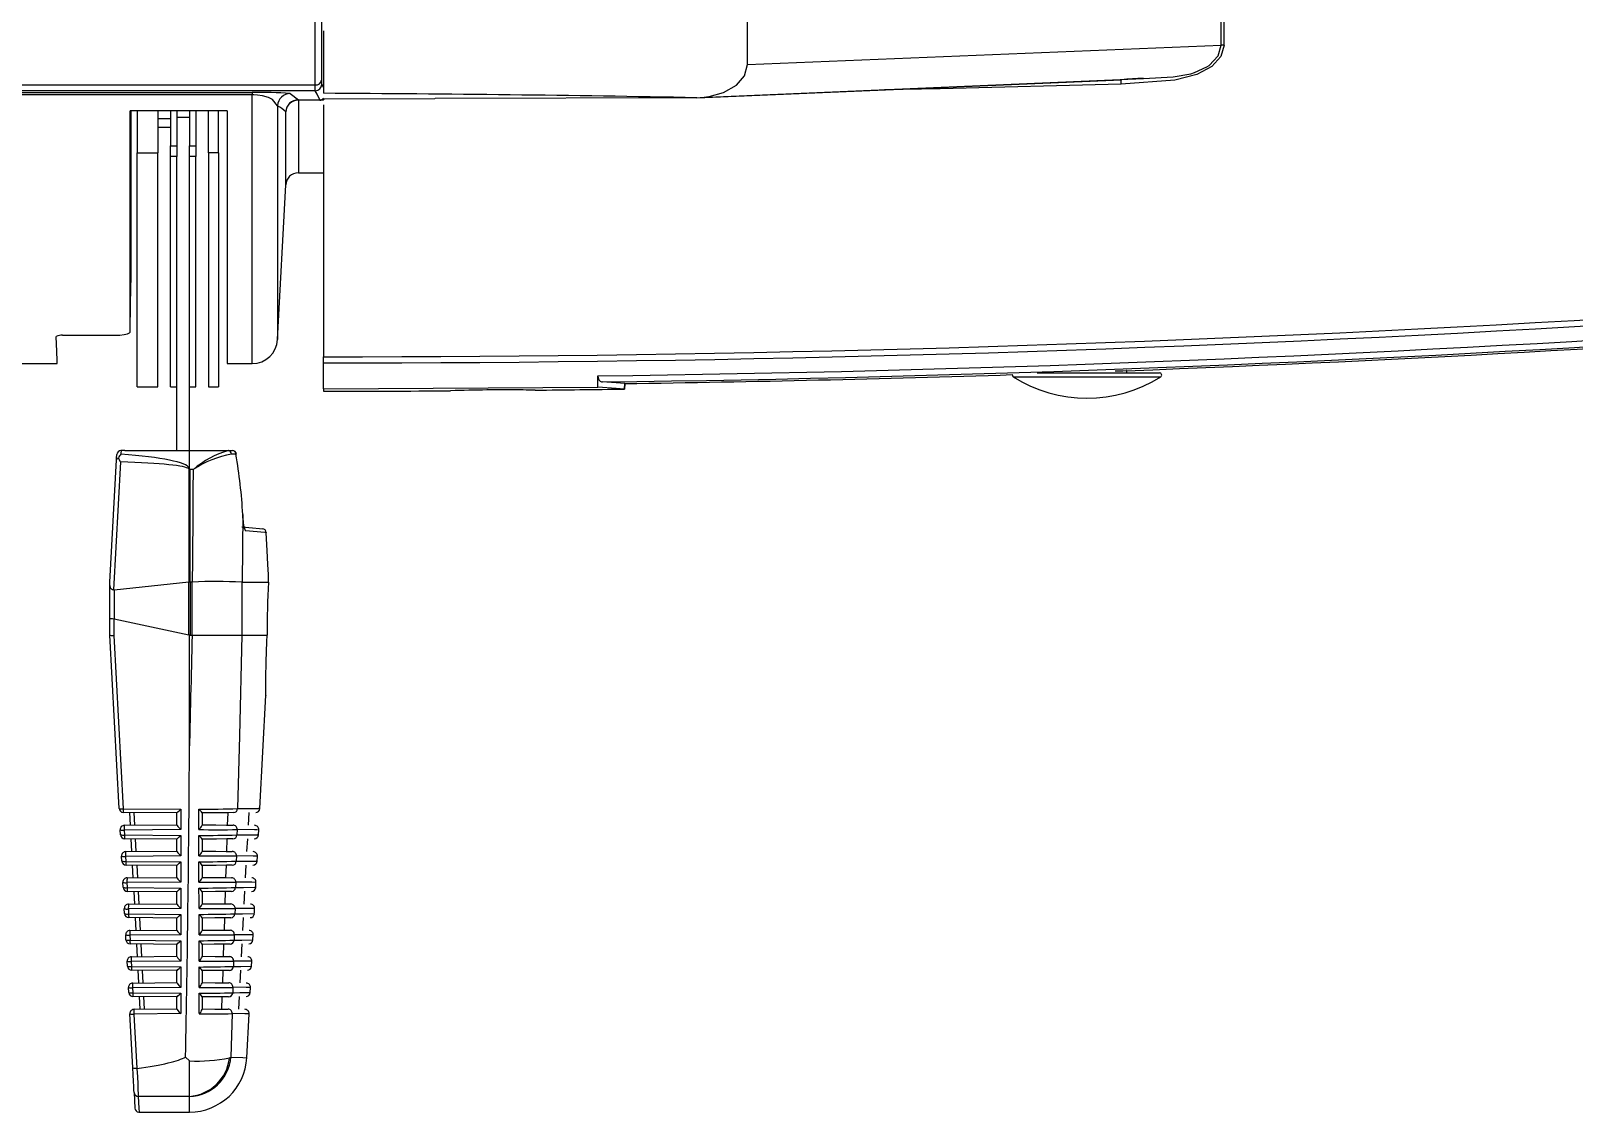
# Model space of a CAD drawing. Extents: x 6 to 134, y 1 to 99.
# Drawn here: x 97.913 to 101.552, y 40.165 to 42.715 of the extents above; entities that cross this region are included whole.
import ezdxf

# ---------------------------------------------------------------- set-up
doc = ezdxf.new("R2010")
doc.units = 0
doc.header["$MEASUREMENT"] = 0
doc.layers.add('OBJECT', color=7, linetype='CONTINUOUS')

msp = doc.modelspace()

# ---------------------------------------------------------------- linework, layer by layer
at = {"layer": 'OBJECT'}
for p, q in [((100.7267, 42.6811), (100.7267, 43.2602)), ((98.5838, 42.5871), (98.5838, 43.0515)), ((98.5988, 43.0609), (98.5988, 42.5985)), ((99.6031, 42.6353), (99.6031, 43.0242)), ((98.6031, 42.7144), (98.6031, 42.5674)), ((99.6031, 42.6353), (100.7196, 42.6806)), ((97.2388, 42.5871), (98.5838, 42.5871)), ((98.5839, 42.5733), (97.2391, 42.5733)), ((98.5989, 42.5881), (98.6031, 42.5808)), ((99.4831, 42.5571), (100.4843, 42.5995)), ((99.4913, 42.5576), (100.5363, 42.602)), ((100.4697, 42.5992), (100.4844, 42.5995)), ((97.2451, 42.5695), (98.435, 42.5695)), ((98.435, 42.5638), (97.2567, 42.5638)), ((98.435, 42.5695), (98.435, 42.5638)), ((98.435, 41.93), (98.435, 42.5638)), ((98.4949, 42.5381), (98.4949, 41.9869)), ((98.5249, 42.5668), (98.544, 42.5521)), ((98.544, 42.5521), (98.5942, 42.5521)), ((98.544, 42.5521), (98.544, 42.5521)), ((98.544, 42.5521), (98.544, 42.5513)), ((98.544, 42.5513), (98.544, 42.5513)), ((98.5942, 42.5513), (98.544, 42.5513)), ((98.544, 42.5513), (98.544, 42.38)), ((98.5942, 42.5521), (98.5942, 42.5513)), ((98.6031, 42.5546), (98.866, 42.5549)), ((98.6031, 42.54), (98.6031, 41.9463)), ((99.4831, 42.5571), (98.8662, 42.5552)), ((98.3763, 42.5257), (98.1471, 42.5257)), ((98.1471, 42.0043), (98.1471, 42.5257)), ((98.1489, 42.5257), (98.1489, 42.1222)), ((98.1642, 42.5257), (98.1642, 42.4272)), ((98.2122, 42.5257), (98.2122, 42.4272)), ((98.2122, 42.5081), (98.2422, 42.5081)), ((98.2422, 42.5257), (98.2422, 42.4435)), ((98.2571, 42.5257), (98.2571, 42.4435)), ((98.2571, 42.511), (98.2871, 42.511)), ((98.2871, 42.5257), (98.2871, 42.4435)), ((98.302, 42.5257), (98.302, 42.4435)), ((98.332, 42.4272), (98.332, 42.5257)), ((98.356, 42.4272), (98.356, 42.5257)), ((98.3763, 42.5257), (98.3763, 41.93)), ((98.514, 42.3516), (98.514, 42.5237)), ((98.2122, 42.4872), (98.2422, 42.4872)), ((98.1642, 42.4272), (98.2122, 42.4272)), ((98.1642, 41.875), (98.1642, 42.4272)), ((98.2122, 41.875), (98.2122, 42.4272)), ((98.2422, 42.4435), (98.2571, 42.4435)), ((98.2422, 42.4183), (98.2422, 42.4435)), ((98.2571, 42.4435), (98.2571, 42.4183)), ((98.2871, 42.4435), (98.302, 42.4435)), ((98.2871, 42.4183), (98.2871, 42.4435)), ((98.302, 42.4435), (98.302, 42.4183)), ((98.356, 42.4272), (98.332, 42.4272)), ((98.332, 42.4272), (98.332, 41.875)), ((98.356, 42.4272), (98.356, 41.875)), ((98.2571, 42.4183), (98.2422, 42.4183)), ((98.2422, 41.875), (98.2422, 42.4183)), ((98.2571, 41.9065), (98.2571, 42.4183)), ((98.302, 42.4183), (98.2871, 42.4183)), ((98.2871, 41.9065), (98.2871, 42.4183)), ((98.302, 41.875), (98.302, 42.4183)), ((98.4949, 41.9869), (98.514, 42.3516)), ((98.544, 42.38), (98.6031, 42.38)), ((98.1489, 42.1023), (98.1489, 42.1052)), ((98.1494, 42.1257), (98.1494, 42.1282)), ((97.988, 41.9969), (98.1119, 41.9969)), ((97.2555, 41.93), (97.9754, 41.93)), ((98.3763, 41.93), (98.435, 41.93)), ((98.6031, 41.9317), (98.6031, 41.9463)), ((98.6031, 41.8703), (98.6031, 41.9317)), ((98.2571, 41.725), (98.2571, 41.9065)), ((98.2871, 41.725), (98.2871, 41.9065)), ((99.2498, 41.8743), (99.2502, 41.9012)), ((99.3131, 41.87), (99.3135, 41.883)), ((99.3135, 41.883), (99.3131, 41.87)), ((100.2293, 41.899), (100.577, 41.899)), ((100.2858, 41.9082), (100.5743, 41.9082)), ((100.4969, 41.9082), (100.4969, 41.9134)), ((98.1642, 41.875), (98.2122, 41.875)), ((98.2422, 41.875), (98.2571, 41.875)), ((98.2871, 41.875), (98.302, 41.875)), ((98.332, 41.875), (98.356, 41.875)), ((98.6031, 41.8703), (99.2498, 41.8743)), ((98.6031, 41.8703), (98.6031, 41.865)), ((99.3131, 41.87), (99.3131, 41.87)), ((98.0996, 41.415), (98.1152, 41.7033)), ((98.1243, 41.6985), (98.1079, 41.3964)), ((98.1348, 41.725), (98.1259, 41.7249)), ((98.1348, 41.725), (98.2871, 41.725)), ((98.2871, 41.725), (98.3788, 41.725)), ((98.2871, 41.6836), (98.2871, 41.725)), ((98.3788, 41.725), (98.3884, 41.725)), ((98.3968, 41.7164), (98.3863, 41.7167)), ((98.2863, 41.4149), (98.2863, 41.6805)), ((98.2879, 41.6805), (98.2879, 41.415)), ((98.2963, 41.6805), (98.2879, 41.6805)), ((98.413, 41.5742), (98.4111, 41.415)), ((98.4139, 41.5561), (98.413, 41.5742)), ((98.413, 41.5742), (98.4132, 41.5742)), ((98.4142, 41.5561), (98.4132, 41.5742)), ((98.4142, 41.5561), (98.4142, 41.5561)), ((98.4683, 41.5314), (98.4683, 41.5313)), ((98.0996, 41.4067), (98.0996, 41.415)), ((98.0996, 41.3292), (98.0996, 41.4067)), ((98.2855, 41.4148), (98.1093, 41.3962)), ((98.2855, 41.2903), (98.2855, 41.4148)), ((98.2879, 41.415), (98.2863, 41.4149)), ((98.2886, 41.415), (98.2886, 41.29)), ((98.2938, 41.415), (98.2886, 41.415)), ((98.2938, 41.29), (98.2938, 41.415)), ((98.4111, 41.415), (98.4104, 41.4145)), ((98.4104, 41.4145), (98.4104, 41.29)), ((98.4111, 41.415), (98.4735, 41.415)), ((98.4736, 41.4328), (98.4736, 41.4328)), ((98.1093, 41.3962), (98.1093, 41.3285)), ((98.0996, 41.29), (98.0996, 41.3292)), ((98.109, 41.3286), (98.109, 41.289)), ((98.1093, 41.3285), (98.2855, 41.2903)), ((98.0996, 41.29), (98.0996, 41.29)), ((98.1212, 40.8812), (98.0996, 41.29)), ((98.109, 41.289), (98.1306, 40.8805)), ((98.2871, 41.0014), (98.2871, 41.2899)), ((98.2886, 41.29), (98.2938, 41.29)), ((98.4104, 41.29), (98.4105, 41.29)), ((98.4105, 41.29), (98.47, 41.29)), ((98.4531, 40.881), (98.4672, 41.1486)), ((98.1306, 40.8805), (98.2665, 40.8793)), ((98.2571, 40.8706), (98.1311, 40.8717)), ((98.1483, 40.8414), (98.1467, 40.8716)), ((98.1561, 40.8715), (98.1577, 40.8415)), ((98.2571, 40.8422), (98.2571, 40.8706)), ((98.2665, 40.8793), (98.2665, 40.8312)), ((98.3171, 40.8707), (98.3171, 40.8416)), ((98.3773, 40.8711), (98.3764, 40.8419)), ((98.4261, 40.8414), (98.4277, 40.8716)), ((98.1244, 40.8192), (98.1238, 40.8308)), ((98.2665, 40.8312), (98.1333, 40.8301)), ((98.1333, 40.8301), (98.1339, 40.8185)), ((98.1337, 40.8413), (98.2571, 40.8424)), ((98.3995, 40.8312), (98.3991, 40.8187)), ((98.4499, 40.819), (98.4505, 40.8307)), ((98.1339, 40.8185), (98.2665, 40.8173)), ((98.2571, 40.8086), (98.1343, 40.8097)), ((98.1516, 40.7795), (98.15, 40.8096)), ((98.1594, 40.8095), (98.161, 40.7795)), ((98.2571, 40.7802), (98.2571, 40.8086)), ((98.2665, 40.8173), (98.2665, 40.7692)), ((98.3171, 40.8087), (98.3171, 40.7796)), ((98.3754, 40.8091), (98.3745, 40.7799)), ((98.4228, 40.7794), (98.4244, 40.8096)), ((98.1277, 40.7571), (98.1271, 40.7688)), ((98.2665, 40.7692), (98.1366, 40.7681)), ((98.1366, 40.7681), (98.1372, 40.7564)), ((98.137, 40.7793), (98.2571, 40.7804)), ((98.1372, 40.7564), (98.2665, 40.7553)), ((98.2665, 40.7553), (98.2665, 40.7072)), ((98.3979, 40.7692), (98.3975, 40.7567)), ((98.4466, 40.757), (98.4472, 40.7687)), ((98.2571, 40.7466), (98.1376, 40.7477)), ((98.1403, 40.7174), (98.2571, 40.7184)), ((98.1548, 40.7175), (98.1532, 40.7475)), ((98.1627, 40.7474), (98.1643, 40.7176)), ((98.2571, 40.7182), (98.2571, 40.7466)), ((98.3171, 40.7468), (98.3171, 40.7175)), ((98.3734, 40.7471), (98.3725, 40.7179)), ((98.4196, 40.7173), (98.4212, 40.7477)), ((98.131, 40.6951), (98.1304, 40.7068)), ((98.2665, 40.7072), (98.1398, 40.7061)), ((98.1398, 40.7061), (98.1404, 40.6944)), ((98.1404, 40.6944), (98.2665, 40.6933)), ((98.2571, 40.6846), (98.1409, 40.6856)), ((98.1581, 40.6555), (98.1565, 40.6855)), ((98.166, 40.6854), (98.1675, 40.6556)), ((98.2571, 40.6562), (98.2571, 40.6846)), ((98.2665, 40.6933), (98.2665, 40.6452)), ((98.3171, 40.6848), (98.3171, 40.6554)), ((98.3715, 40.6851), (98.3706, 40.6559)), ((98.3962, 40.7072), (98.3959, 40.6947)), ((98.4163, 40.6553), (98.4179, 40.6857)), ((98.4434, 40.695), (98.444, 40.7067)), ((98.1343, 40.6331), (98.1336, 40.6449)), ((98.2665, 40.6452), (98.1431, 40.6442)), ((98.1431, 40.6442), (98.1437, 40.6324)), ((98.1435, 40.6554), (98.2571, 40.6564)), ((98.3946, 40.6453), (98.3943, 40.6327)), ((98.4392, 40.6449), (98.3946, 40.6453)), ((98.4401, 40.633), (98.4408, 40.6448)), ((98.1437, 40.6324), (98.2665, 40.6313)), ((98.2571, 40.6226), (98.1442, 40.6236)), ((98.1614, 40.5935), (98.1598, 40.6235)), ((98.1692, 40.6234), (98.1708, 40.5936)), ((98.2571, 40.5942), (98.2571, 40.6226)), ((98.2665, 40.6313), (98.2665, 40.5832)), ((98.3099, 40.5832), (98.3098, 40.6313)), ((98.3171, 40.6228), (98.3171, 40.5934)), ((98.3696, 40.6231), (98.3686, 40.5939)), ((98.4131, 40.5934), (98.4146, 40.6237)), ((98.1375, 40.5711), (98.1369, 40.5829)), ((98.2665, 40.5832), (98.1464, 40.5822)), ((98.1464, 40.5822), (98.147, 40.5704)), ((98.1468, 40.5934), (98.2571, 40.5944)), ((98.147, 40.5704), (98.2665, 40.5693)), ((98.2665, 40.5693), (98.2665, 40.5212)), ((98.3171, 40.5944), (98.3832, 40.5938)), ((98.3929, 40.5833), (98.3926, 40.5707)), ((98.4369, 40.571), (98.4375, 40.5828)), ((98.2571, 40.5606), (98.1474, 40.5616)), ((98.1501, 40.5314), (98.2571, 40.5324)), ((98.1646, 40.5316), (98.1631, 40.5614)), ((98.1725, 40.5614), (98.1741, 40.5316)), ((98.2571, 40.5322), (98.2571, 40.5606)), ((98.3171, 40.5608), (98.3171, 40.5313)), ((98.3676, 40.5611), (98.3667, 40.5319)), ((98.4098, 40.5314), (98.4114, 40.5616)), ((98.1408, 40.509), (98.1402, 40.5209)), ((98.2665, 40.5212), (98.1496, 40.5202)), ((98.1496, 40.5202), (98.1503, 40.5083)), ((98.1503, 40.5083), (98.2665, 40.5073)), ((98.2571, 40.4986), (98.1507, 40.4996)), ((98.1679, 40.4696), (98.1663, 40.4994)), ((98.1758, 40.4993), (98.1773, 40.4697)), ((98.2571, 40.4702), (98.2571, 40.4986)), ((98.2665, 40.5073), (98.2665, 40.4592)), ((98.3171, 40.4989), (98.3171, 40.4692)), ((98.3656, 40.499), (98.3647, 40.47)), ((98.3912, 40.5213), (98.3909, 40.5087)), ((98.4066, 40.4696), (98.4081, 40.4994)), ((98.4336, 40.509), (98.4343, 40.5209)), ((98.1533, 40.4695), (98.2571, 40.4704)), ((98.1441, 40.447), (98.1434, 40.4589)), ((98.2665, 40.4592), (98.1529, 40.4583)), ((98.1529, 40.4583), (98.1535, 40.4463)), ((98.1535, 40.4463), (98.2665, 40.4453)), ((98.2571, 40.4366), (98.154, 40.4375)), ((98.1712, 40.4076), (98.1696, 40.4374)), ((98.1791, 40.4373), (98.1806, 40.4077)), ((98.2571, 40.4082), (98.2571, 40.4366)), ((98.2665, 40.4453), (98.2665, 40.3972)), ((98.3171, 40.4369), (98.3171, 40.4072)), ((98.3637, 40.437), (98.3627, 40.408)), ((98.3895, 40.4593), (98.3892, 40.4466)), ((98.4033, 40.4076), (98.4049, 40.4374)), ((98.4304, 40.447), (98.431, 40.4589)), ((98.1534, 40.27), (98.1467, 40.397)), ((98.2665, 40.3972), (98.1562, 40.3963)), ((98.1562, 40.3963), (98.163, 40.2676)), ((98.1566, 40.4075), (98.2571, 40.4084)), ((98.3878, 40.3973), (98.3848, 40.2944)), ((98.4223, 40.293), (98.4278, 40.397)), ((98.2871, 40.2858), (98.278, 40.2949)), ((98.2871, 40.2021), (98.2871, 40.2858)), ((98.3815, 40.293), (98.3848, 40.2944)), ((98.163, 40.2676), (98.1633, 40.2676)), ((98.1565, 40.2114), (98.1585, 40.1745)), ((98.2871, 40.2021), (98.1665, 40.2021)), ((98.2871, 40.2016), (98.2871, 40.2021)), ((98.2871, 40.165), (98.2871, 40.2016)), ((98.1685, 40.165), (98.2875, 40.165))]:
    msp.add_line(p, q, dxfattribs=at)
at = {"layer": 'OBJECT', "flags": 128}
for points in [[(100.7196, 42.6806), (100.7196, 42.6806), (100.7196, 42.9509), (100.7196, 43.1011), (100.7196, 43.2598), (100.7196, 43.2598)], [(100.7267, 42.6811), (100.7188, 42.6545), (100.6972, 42.6308), (100.6624, 42.6118), (100.6101, 42.5983), (100.4837, 42.5886)], [(100.5363, 42.6023), (100.6061, 42.6062), (100.6482, 42.6137), (100.6568, 42.6162), (100.686, 42.6298), (100.6909, 42.6332), (100.7121, 42.6554), (100.7196, 42.6806), (100.7196, 42.6806), (100.7196, 42.6806)], [(99.4831, 42.5571), (99.4946, 42.5576), (99.5125, 42.5597), (99.5463, 42.5691), (99.5765, 42.5866), (99.5955, 42.6085), (99.6031, 42.6353)], [(98.5839, 42.5733), (98.5838, 42.577), (98.5838, 42.5871)], [(98.5942, 42.5521), (98.5884, 42.5657), (98.5839, 42.5733)], [(98.5988, 42.5985), (98.5988, 42.5909), (98.5989, 42.5881)], [(100.4837, 42.5886), (100.0567, 42.5783), (99.9258, 42.5758)], [(100.4837, 42.5886), (100.484, 42.5976), (100.4844, 42.5995)], [(98.4949, 42.5381), (98.4831, 42.553), (98.4733, 42.5577), (98.4591, 42.5616), (98.4475, 42.5632), (98.4386, 42.5638), (98.435, 42.5638)], [(98.1471, 42.0043), (98.1484, 42.0743), (98.1489, 42.1023)], [(98.1489, 42.1052), (98.149, 42.1097), (98.1491, 42.1173), (98.1492, 42.1251), (98.1492, 42.1257), (98.1491, 42.1238), (98.149, 42.1213), (98.1489, 42.1222)], [(97.9754, 41.93), (97.9751, 41.9371), (97.9744, 41.9585), (97.9732, 41.9939)], [(98.1119, 41.9969), (98.1233, 41.9973), (98.1334, 41.9985), (98.1412, 42.0002), (98.146, 42.0025), (98.1471, 42.0043)], [(99.3135, 41.883), (99.293, 41.8845), (99.26, 41.8867)], [(100.4695, 41.913), (100.4878, 41.9133), (100.4965, 41.9134), (100.4959, 41.9134)], [(99.3131, 41.87), (99.2928, 41.8715), (99.2498, 41.8743)], [(98.1152, 41.7033), (98.1155, 41.7095), (98.1158, 41.7137), (98.1159, 41.7155)], [(98.1243, 41.6985), (98.1242, 41.6987), (98.1196, 41.7074)], [(98.1259, 41.7249), (98.1258, 41.7236), (98.1257, 41.7208), (98.1255, 41.7166)], [(98.4139, 41.5561), (98.4142, 41.5561), (98.4142, 41.5561)], [(98.4146, 41.5512), (98.4144, 41.5532), (98.4142, 41.5561)], [(98.4104, 41.5451), (98.4361, 41.5428), (98.4524, 41.5414), (98.4591, 41.5408)], [(98.4683, 41.5313), (98.4679, 41.5314), (98.4646, 41.5317), (98.4193, 41.5356)], [(98.4736, 41.4328), (98.4723, 41.4561), (98.4706, 41.489), (98.4683, 41.5313)], [(98.0996, 41.4067), (98.0999, 41.4024), (98.101, 41.4002), (98.103, 41.3986), (98.106, 41.3972), (98.1079, 41.3964)], [(98.4735, 41.415), (98.4736, 41.4312), (98.4736, 41.4328)], [(98.4105, 41.29), (98.4049, 41.052), (98.4007, 40.8807)], [(98.467, 41.1486), (98.4671, 41.1476), (98.4669, 41.1608), (98.467, 41.1887), (98.4676, 41.2279), (98.4692, 41.274), (98.47, 41.29)], [(98.3093, 40.8312), (98.3092, 40.851), (98.3092, 40.8793)], [(98.391, 40.8713), (98.3771, 40.8711), (98.3525, 40.8709), (98.3171, 40.8706)], [(98.4007, 40.8807), (98.4049, 40.8808), (98.4201, 40.8809), (98.4522, 40.8812), (98.4501, 40.8812)], [(98.3171, 40.8424), (98.3495, 40.8421), (98.3744, 40.8419), (98.3898, 40.8417)], [(98.4479, 40.8308), (98.4407, 40.8309), (98.3995, 40.8312)], [(98.3094, 40.7692), (98.3094, 40.789), (98.3093, 40.8173)], [(98.3895, 40.8093), (98.3756, 40.8091), (98.3512, 40.8089), (98.3171, 40.8086)], [(98.3991, 40.8187), (98.4033, 40.8188), (98.4182, 40.8189), (98.4492, 40.8192), (98.4473, 40.8191)], [(98.3096, 40.7072), (98.3095, 40.727), (98.3095, 40.7553)], [(98.3171, 40.7804), (98.3493, 40.7801), (98.3737, 40.7799), (98.3882, 40.7798)], [(98.3975, 40.7567), (98.4016, 40.7568), (98.4162, 40.7569), (98.4461, 40.7571), (98.4444, 40.7571)], [(98.445, 40.7688), (98.4372, 40.7689), (98.3979, 40.7692)], [(98.3879, 40.7472), (98.3741, 40.7471), (98.3498, 40.7469), (98.3171, 40.7466)], [(98.3171, 40.7184), (98.349, 40.7181), (98.373, 40.7179), (98.3866, 40.7178)], [(98.3098, 40.6452), (98.3097, 40.665), (98.3096, 40.6933)], [(98.3862, 40.6852), (98.3726, 40.6851), (98.3483, 40.6849), (98.3171, 40.6846)], [(98.3959, 40.6947), (98.3999, 40.6947), (98.4143, 40.6949), (98.4431, 40.6951), (98.4416, 40.6951)], [(98.4421, 40.7068), (98.4342, 40.7069), (98.3962, 40.7072)], [(98.3171, 40.6564), (98.3487, 40.6561), (98.3722, 40.6559), (98.3849, 40.6558)], [(98.3846, 40.6232), (98.3711, 40.6231), (98.3469, 40.6229), (98.3171, 40.6226)], [(98.3943, 40.6327), (98.3982, 40.6327), (98.4123, 40.6328), (98.4399, 40.6331), (98.4387, 40.6331)], [(98.3101, 40.5212), (98.31, 40.541), (98.3099, 40.5693)], [(98.3926, 40.5707), (98.3965, 40.5707), (98.4103, 40.5708), (98.4368, 40.5711), (98.4358, 40.571)], [(98.4364, 40.5829), (98.4276, 40.583), (98.3929, 40.5833)], [(98.3829, 40.5612), (98.3695, 40.5611), (98.3454, 40.5609), (98.3171, 40.5606)], [(98.3171, 40.5324), (98.348, 40.5321), (98.3706, 40.5319), (98.3815, 40.5318)], [(98.3102, 40.4592), (98.3102, 40.479), (98.3101, 40.5073)], [(98.3812, 40.4992), (98.3679, 40.4991), (98.3439, 40.4989), (98.3171, 40.4986)], [(98.3909, 40.5087), (98.3947, 40.5087), (98.4082, 40.5088), (98.4336, 40.509), (98.433, 40.509)], [(98.4335, 40.5209), (98.4242, 40.521), (98.3912, 40.5213)], [(98.3171, 40.4704), (98.3476, 40.4701), (98.3697, 40.4699), (98.3798, 40.4698)], [(98.3104, 40.3972), (98.3104, 40.417), (98.3103, 40.4453)], [(98.3794, 40.4372), (98.3663, 40.4371), (98.3424, 40.4368), (98.3171, 40.4366)], [(98.3892, 40.4466), (98.3929, 40.4467), (98.4062, 40.4468), (98.4304, 40.447), (98.4301, 40.447)], [(98.4307, 40.4589), (98.421, 40.459), (98.3895, 40.4593)], [(98.3171, 40.4084), (98.3473, 40.4081), (98.3688, 40.4079), (98.3781, 40.4078)], [(98.4277, 40.397), (98.4278, 40.397), (98.4178, 40.3971), (98.3878, 40.3973)], [(98.3848, 40.2944), (98.4128, 40.2936), (98.4223, 40.2934)], [(98.163, 40.2676), (98.1597, 40.2676), (98.1569, 40.268), (98.1548, 40.2686), (98.1536, 40.2695), (98.1534, 40.2699), (98.1534, 40.27)], [(98.1565, 40.2114), (98.1562, 40.2168), (98.1558, 40.2258), (98.1551, 40.2379), (98.1543, 40.2528), (98.1534, 40.27)], [(98.1633, 40.2676), (98.1643, 40.2484), (98.1651, 40.2318), (98.1657, 40.2182), (98.1662, 40.2082), (98.1665, 40.2021)], [(98.1665, 40.2021), (98.168, 40.1743), (98.1685, 40.165)]]:
    msp.add_lwpolyline(points, dxfattribs=at)
at = {"layer": 'OBJECT'}
for centre, radius, start, end in [((100.7292, 42.6057), 0.0755, 91.8806, 97.2558), ((98.4519, 41.6284), 0.9413, 85.5517, 91.0271), ((98.5853, 42.6007), 0.0137, 263.7516, 350.4793), ((98.5839, 42.5883), 0.015, 270.0113, 359.2075), ((100.5434, 41.9888), 0.6136, 90.6682, 95.5244), ((98.5249, 42.5368), 0.03, 90.04, 177.4769), ((98.4525, 42.462), 0.0871, 45.0477, 60.8476), ((98.544, 42.5221), 0.03, 90.1287, 177.0394), ((98.5435, 42.5217), 0.0295, 89.0525, 176.2408), ((98.535, 42.5513), 0.00898, 359.8956, 5.5226), ((98.5944, 42.5649), 0.0128, 269.1411, 315.3443), ((98.5949, 42.5753), 0.024, 268.2881, 293.6314), ((98.2987, -20.7088), 63.2769, 88.927466, 89.724347), ((98.544, 42.35), 0.03, 90, 177), ((98.6113, 92.4203), 50.474, 269.99078, 276.68859), ((98.6112, 92.4207), 50.489, 269.99087, 276.68863), ((98.61, 92.3992), 50.5021, 270.7263, 276.68432), ((98.6103, 92.3946), 50.512, 270.73699, 276.68465), ((98.6031, 92.538), 50.66, 272.14123, 276.67316), ((97.9851, 41.9734), 0.0237, 82.8105, 120.1539), ((98.435, 41.99), 0.06, 270, 357), ((99.2639, 41.8999), 0.0138, 174.7852, 253.5018), ((98.6031, 92.538), 50.66, 270.80341, 271.83692), ((100.232, 41.9032), 0.005, 170.9719, 237.4319), ((100.4031, 42.1712), 0.323, 237.4319, 302.5681), ((100.5743, 41.9032), 0.005, 302.5681, 90), ((98.6031, 92.525), 50.66, 270, 270.33883), ((99.0321, 38.1955), 3.6727, 89.3441, 92.0191), ((99.0331, 38.2641), 3.604, 88.8978, 89.3472), ((98.6031, 92.525), 50.66, 270.56472, 270.80303), ((98.1206, 41.702), 0.00549, 99.9141, 166.8455), ((98.1259, 41.7149), 0.01, 90.809, 176.8941), ((98.1258, 41.7149), 0.00999, 89.9487, 176.8584), ((98.1522, 41.6931), 0.0356, 138.6341, 156.2542), ((98.1257, 41.7243), 0.000667, 78.3164, 90.4988), ((98.4425, 41.5083), 0.2259, 106.3759, 130.3086), ((98.4373, 41.4599), 0.2619, 101.248, 122.5788), ((98.3777, 41.7165), 0.00857, 1.3583, 82.7698), ((98.3884, 41.715), 0.01, 9.2546, 90), ((98.3878, 41.716), 0.00906, 2.816, 85.6378), ((98.399, 41.7056), 0.011, 93.6081, 101.5417), ((97.1696, 41.505), 1.2452, 3.1885, 9.7765), ((98.3752, 41.5908), 0.1279, 133.5338, 134.5168), ((98.2878, 41.5675), 0.113, 89.994, 90.7941), ((98.4478, 41.554), 0.0339, 176.573, 212.9199), ((98.4479, 41.553), 0.0333, 183.227, 200.1274), ((98.4092, 41.5352), 0.0101, 2.6009, 41.1933), ((98.4583, 41.5308), 0.01, 3.1078, 84.9972), ((98.3473, 40.2544), 1.1618, 86.8865, 92.6131), ((100.7076, 41.2898), 2.2376, 176.7984, 179.9957), ((98.4729, 41.4148), 0.000565, 354.814, 15.2562), ((98.3514, 54.4915), 13.2016, 269.7518, 270.25602), ((46.237, 41.3178), 52.051, 358.87393, 359.65162), ((98.1273, 40.9006), 0.0204, 252.3828, 279.2809), ((98.1311, 40.8817), 0.01, 183.0226, 269.5), ((98.1715, 40.8781), 0.041, 176.6779, 189.0048), ((98.2953, 44.6314), 3.7522, 270.2118, 271.6098), ((98.2732, 40.8383), 0.0546, 36.4756, 48.7443), ((98.3909, 40.8811), 0.00987, 271.1352, 357.7374), ((98.4432, 40.8817), 0.01, 270.5, 353.0416), ((98.1338, 40.8313), 0.01, 90.5, 183.0226), ((98.13, 40.8502), 0.0204, 252.381, 279.2821), ((98.1877, 40.8336), 0.0545, 171.8645, 183.6787), ((98.2896, 40.854), 0.0301, 310.7879, 335.7427), ((98.3543, 44.8147), 3.9837, 269.3533, 270.6501), ((98.3896, 40.8318), 0.0099, 356.37, 88.7922), ((98.4405, 40.8313), 0.01, 353.4921, 89.5), ((98.1306, 40.8386), 0.0204, 252.3855, 279.2746), ((98.1344, 40.8197), 0.01, 183.0226, 269.5), ((98.1748, 40.8161), 0.041, 176.6781, 189.0045), ((98.2959, 44.4528), 3.6355, 270.212, 271.6277), ((98.2763, 40.7796), 0.0501, 35.523, 48.7391), ((98.3893, 40.8191), 0.00987, 271.116, 357.7184), ((98.4399, 40.8197), 0.01, 270.5, 353.5539), ((98.1371, 40.7693), 0.01, 90.5, 183.0226), ((98.1333, 40.7882), 0.0204, 252.3845, 279.2792), ((98.1339, 40.7766), 0.0204, 252.3828, 279.2809), ((98.1377, 40.7577), 0.01, 183.0226, 269.5), ((98.191, 40.7716), 0.0545, 171.8643, 183.6788), ((98.178, 40.7541), 0.041, 176.6779, 189.0048), ((98.29, 40.7915), 0.0296, 311.0944, 336.2116), ((98.3529, 44.6643), 3.8953, 269.3607, 270.6613), ((98.2964, 44.2759), 3.5206, 270.2127, 271.646), ((98.2802, 40.7216), 0.0447, 34.3004, 48.9906), ((98.3877, 40.7571), 0.00988, 271.0933, 357.6959), ((98.388, 40.7699), 0.0099, 356.3871, 88.8167), ((98.4367, 40.7577), 0.01, 270.5, 354.0669), ((98.4373, 40.7693), 0.01, 353.9559, 89.5), ((98.1403, 40.7074), 0.01, 90.5, 183.0226), ((98.1942, 40.7096), 0.0545, 171.8669, 183.6822), ((98.2904, 40.729), 0.0291, 311.4039, 336.6968), ((98.3864, 40.7079), 0.00991, 356.4125, 88.8312), ((98.434, 40.7074), 0.01, 354.4978, 89.5), ((98.1365, 40.7263), 0.0204, 252.3828, 279.2809), ((98.1372, 40.7146), 0.0204, 252.3855, 279.2746), ((98.141, 40.6956), 0.01, 183.0226, 269.5), ((98.1813, 40.692), 0.041, 176.6781, 189.0045), ((98.3515, 44.5202), 3.8132, 269.3698, 270.6717), ((98.297, 44.0974), 3.4041, 270.2129, 271.6654), ((98.2823, 40.6619), 0.0416, 33.3533, 48.9458), ((98.386, 40.6951), 0.00988, 271.0798, 357.6713), ((98.4334, 40.6956), 0.01, 270.5, 354.5807), ((98.1436, 40.6454), 0.01, 90.5, 183.0226), ((98.1398, 40.6643), 0.0204, 252.3855, 279.2746), ((98.1975, 40.6477), 0.0545, 171.8668, 183.6823), ((98.2911, 40.6662), 0.0281, 311.5161, 337.393), ((98.3502, 44.3507), 3.7057, 269.3751, 270.687), ((98.3847, 40.6459), 0.00991, 356.4293, 88.854), ((98.4308, 40.6454), 0.01, 354.9828, 89.5), ((98.1404, 40.6525), 0.0204, 252.381, 279.2821), ((98.1442, 40.6336), 0.01, 183.0226, 269.5), ((98.1847, 40.63), 0.041, 176.6916, 188.9987), ((98.2974, 43.9283), 3.297, 270.2156, 271.6838), ((98.2844, 40.6022), 0.0386, 32.323, 48.9657), ((98.3844, 40.6331), 0.00988, 271.0581, 357.6514), ((98.4302, 40.6336), 0.01, 270.5, 355.0953), ((98.1469, 40.5834), 0.01, 90.5, 183.0226), ((98.1431, 40.6023), 0.0204, 252.382, 279.2812), ((98.1437, 40.5905), 0.0204, 252.3872, 279.2729), ((98.1475, 40.5716), 0.01, 183.0226, 269.5), ((98.2008, 40.5857), 0.0545, 171.8645, 183.6787), ((98.1879, 40.568), 0.041, 176.6881, 189.0022), ((98.2916, 40.6037), 0.0275, 311.7942, 337.9411), ((98.3488, 44.2056), 3.6226, 269.3852, 270.6982), ((98.2981, 43.7401), 3.1709, 270.2137, 271.7072), ((98.2861, 40.5419), 0.0363, 31.3741, 48.8784), ((98.3827, 40.5711), 0.00989, 271.04, 357.6278), ((98.383, 40.5839), 0.00991, 356.4455, 88.8777), ((98.4269, 40.5716), 0.01, 270.5, 355.6107), ((98.4275, 40.5834), 0.01, 355.5116, 89.5), ((98.1502, 40.5214), 0.01, 90.5, 183.0226), ((98.1464, 40.5404), 0.0204, 252.3845, 279.2792), ((98.147, 40.5285), 0.0204, 252.3845, 279.2792), ((98.1508, 40.5096), 0.01, 183.0226, 269.5), ((98.2041, 40.5237), 0.0545, 171.8639, 183.6792), ((98.1912, 40.506), 0.041, 176.6879, 189.0024), ((98.2925, 40.5409), 0.0264, 311.8345, 338.7385), ((98.3474, 44.0533), 3.5323, 269.3947, 270.7113), ((98.2987, 43.5638), 3.0566, 270.2145, 271.729), ((98.2876, 40.4815), 0.0342, 30.4262, 48.7704), ((98.381, 40.5091), 0.00989, 271.0193, 357.6104), ((98.3813, 40.5219), 0.00991, 356.4651, 88.9012), ((98.4237, 40.5096), 0.01, 270.5, 356.1269), ((98.4243, 40.5214), 0.01, 356.013, 89.5), ((98.1534, 40.4595), 0.01, 90.5, 183.0226), ((98.2073, 40.4618), 0.0545, 171.8669, 183.6822), ((98.2928, 40.4785), 0.026, 312.2351, 339.199), ((98.3796, 40.4599), 0.00992, 356.4837, 88.9204), ((98.421, 40.4595), 0.01, 356.5294, 89.5), ((98.1496, 40.4784), 0.0204, 252.3828, 279.2774), ((98.1503, 40.4664), 0.0204, 252.3872, 279.2729), ((98.1541, 40.4475), 0.01, 183.0226, 269.5), ((98.1945, 40.4439), 0.041, 176.6909, 188.9917), ((98.346, 43.8964), 3.4374, 269.4039, 270.7254), ((98.2994, 43.3776), 2.9323, 270.2127, 271.7544), ((98.2891, 40.4211), 0.0321, 29.4035, 48.7187), ((98.3793, 40.4471), 0.0099, 271.0055, 357.5827), ((98.4204, 40.4475), 0.01, 270.5, 356.6441), ((98.1567, 40.3975), 0.01, 90.5, 183.0226), ((98.1529, 40.4164), 0.0204, 252.3855, 279.2746), ((98.2106, 40.3998), 0.0545, 171.8668, 183.6823), ((98.2932, 40.416), 0.0255, 312.5675, 339.7469), ((98.3446, 43.7364), 3.3394, 269.4132, 270.7406), ((98.3779, 40.3979), 0.00992, 356.5035, 88.9371), ((98.4178, 40.3975), 0.01, 356.9496, 89.5), ((98.2834, 40.3034), 0.1018, 272.0697, 354.9262), ((98.2871, 40.3005), 0.1355, 270, 357), ((98.3062, 40.6562), 0.3709, 267.0412, 281.7082), ((98.2798, 40.3041), 0.1022, 274.0597, 353.7885), ((98.1664, 40.212), 0.00991, 183.4683, 270.5578), ((98.1685, 40.175), 0.01, 183.0226, 265.0653)]:
    msp.add_arc(centre, radius, start, end, dxfattribs=at)
for centre, major_axis, ratio, start_param, end_param in [((97.7168, 41.6728), (0.5695, 0.0078), 0.050872, 0.051969, 0.772633), ((97.7183, 41.665), (0.5695, 0.0157), 0.101686, 0.049862, 0.771527), ((97.7168, 41.6728), (0.5695, 0.0078), 0.050872, 6.28249, 6.335154), ((97.7183, 41.665), (0.5695, 0.0157), 0.101686, 6.280384, 6.333048), ((96.2246, 41.7728), (0, 7.8848), 0.262774, 4.666998, 4.700689), ((98.2886, 41.8632), (0.007, 0.4485), 0.267094, 3.174083, 3.1806), ((98.2886, 41.8628), (0, 0.4478), 0.267949, 3.135082, 3.141593), ((98.2938, 41.8628), (0, 0.4478), 0.267949, 3.141593, 3.145797), ((98.1096, 41.4336), (0.0006, 0.0374), 0.267094, 3.033482, 3.174083), ((98.1096, 41.3292), (0.01, 0), 0.061163, 3.141593, 4.660029), ((98.1096, 41.247), (-0.0005, 0.0816), 0.122438, 6.255809, 6.281989), ((98.1096, 41.2903), (0.01, 0.00026), 0.120424, 3.14477, 4.656852), ((98.2886, 40.312), (-0.0064, 0.9787), 0.122438, 6.24272, 6.255809), ((96.2246, 45.3083), (0, 19.0675), 0.111038, 4.484542, 4.500054), ((98.2886, 40.3127), (0, 0.9773), 0.122785, 0, 0.013091), ((98.2938, 40.3127), (0, 0.9773), 0.122785, 6.279845, 6.283185), ((98.2671, 40.8805), (0.00999, 0.00991), 0.035372, 3.176643, 4.624979), ((98.2671, 40.8325), (0.00996, -0.00988), 0.087934, 3.228543, 4.746979), ((98.2671, 40.8185), (0.00999, 0.00991), 0.035372, 3.176643, 4.624979), ((98.2671, 40.7705), (0.00996, -0.00988), 0.087934, 3.228543, 4.746979), ((98.2671, 40.7565), (0.00999, 0.00991), 0.035372, 3.176643, 4.624979), ((98.2671, 40.7085), (0.00996, -0.00988), 0.087934, 3.228543, 4.746979), ((98.2671, 40.6945), (0.00999, 0.00991), 0.035372, 3.176643, 4.624979), ((98.2671, 40.6465), (0.00996, -0.00988), 0.087934, 3.228543, 4.746979), ((98.2671, 40.6325), (0.00999, 0.00991), 0.035372, 3.176643, 4.624979), ((98.2671, 40.5845), (0.00996, -0.00988), 0.087934, 3.228543, 4.746979), ((98.2671, 40.5705), (0.00999, 0.00991), 0.035372, 3.176643, 4.624979), ((98.2671, 40.5225), (0.00996, -0.00988), 0.087934, 3.228543, 4.746979), ((98.2671, 40.5085), (0.00999, 0.00991), 0.035372, 3.176643, 4.624979), ((98.2671, 40.4605), (0.00996, -0.00988), 0.087934, 3.228543, 4.746979), ((98.2671, 40.4465), (0.00999, 0.00991), 0.035372, 3.176643, 4.624979), ((98.2671, 40.3985), (0.00996, -0.00988), 0.087934, 3.228543, 4.746979), ((95.9973, 40.3201), (2.2897, -0.0147), 0.052015, 5.95327, 6.194383)]:
    msp.add_ellipse(centre, major_axis=major_axis, ratio=ratio, start_param=start_param, end_param=end_param, dxfattribs=at)

doc.saveas('drawing.dxf')
